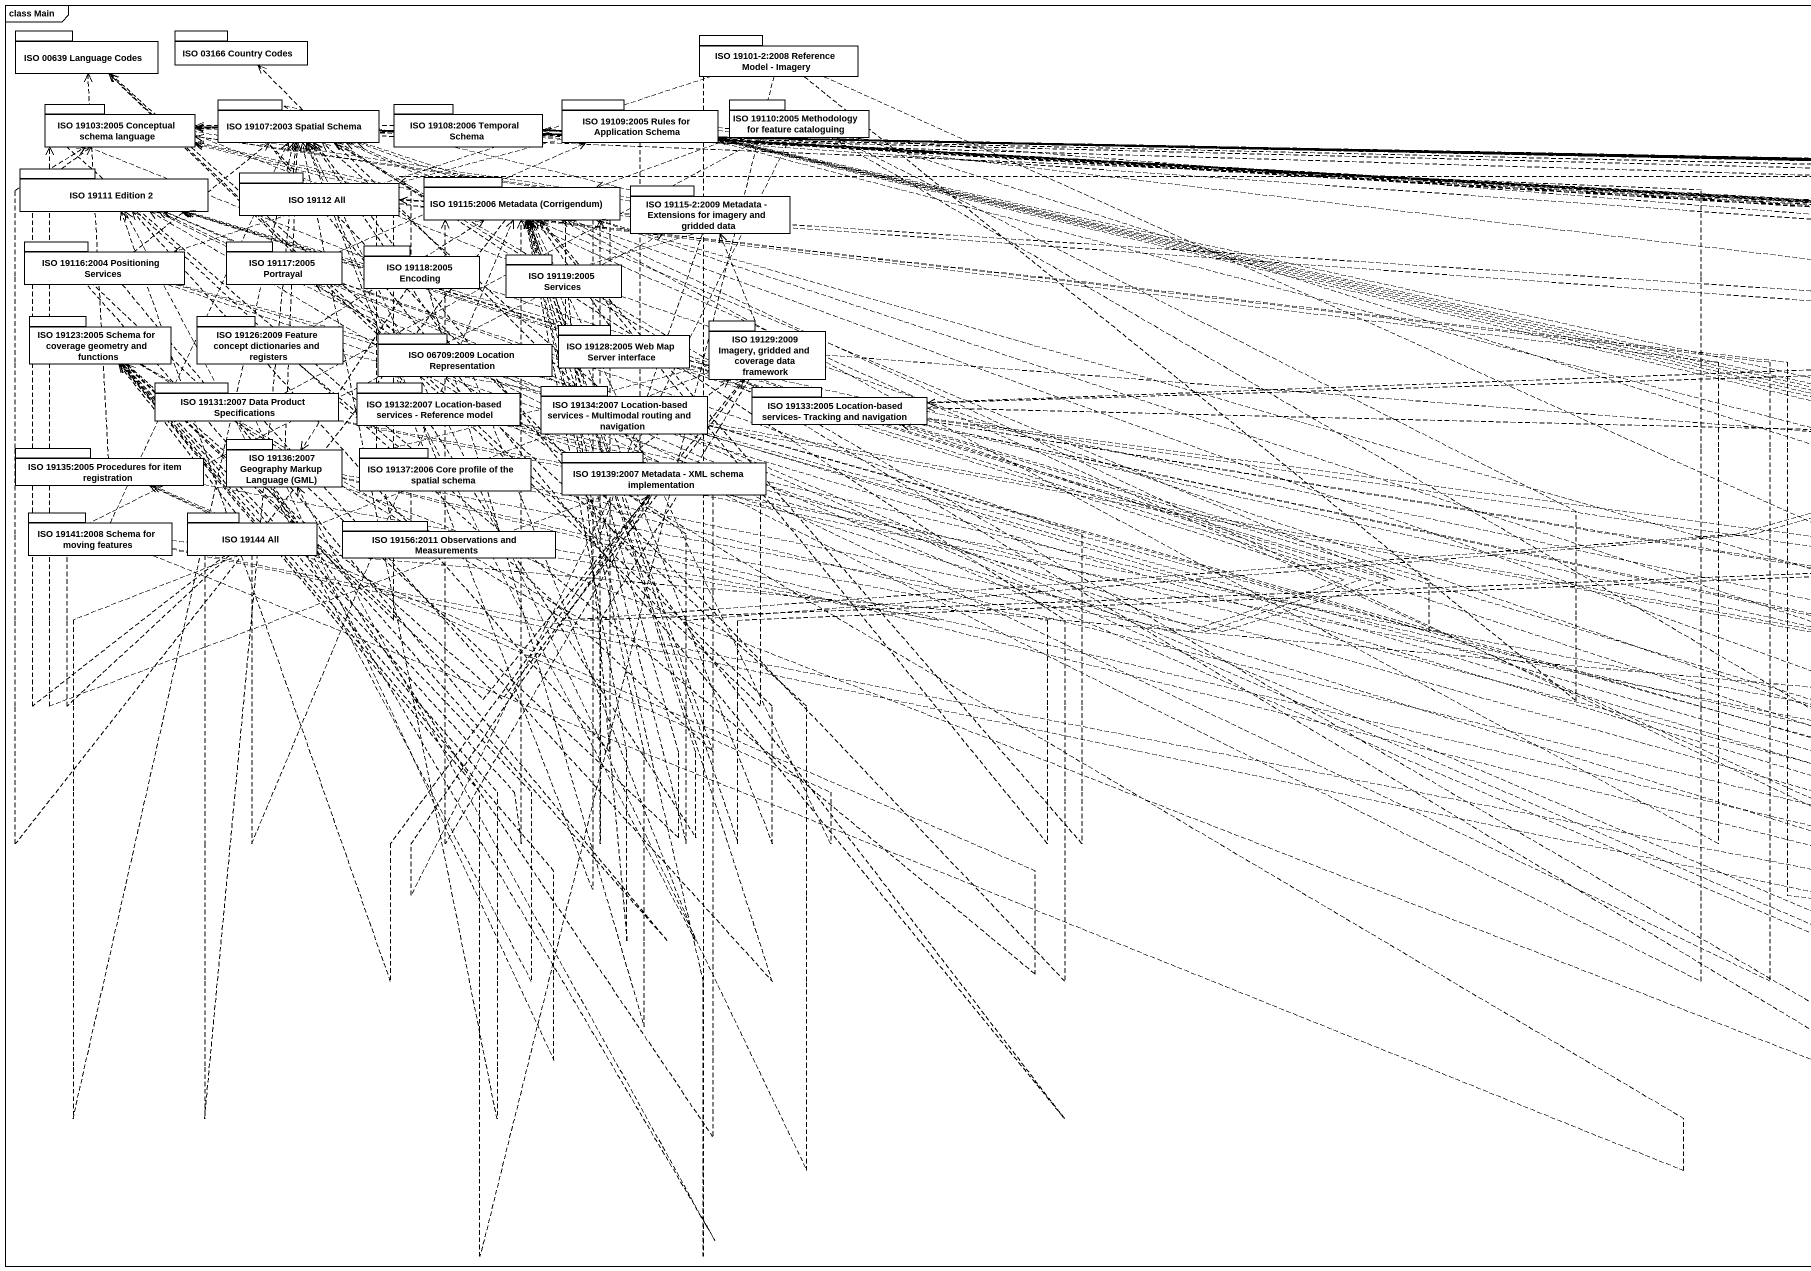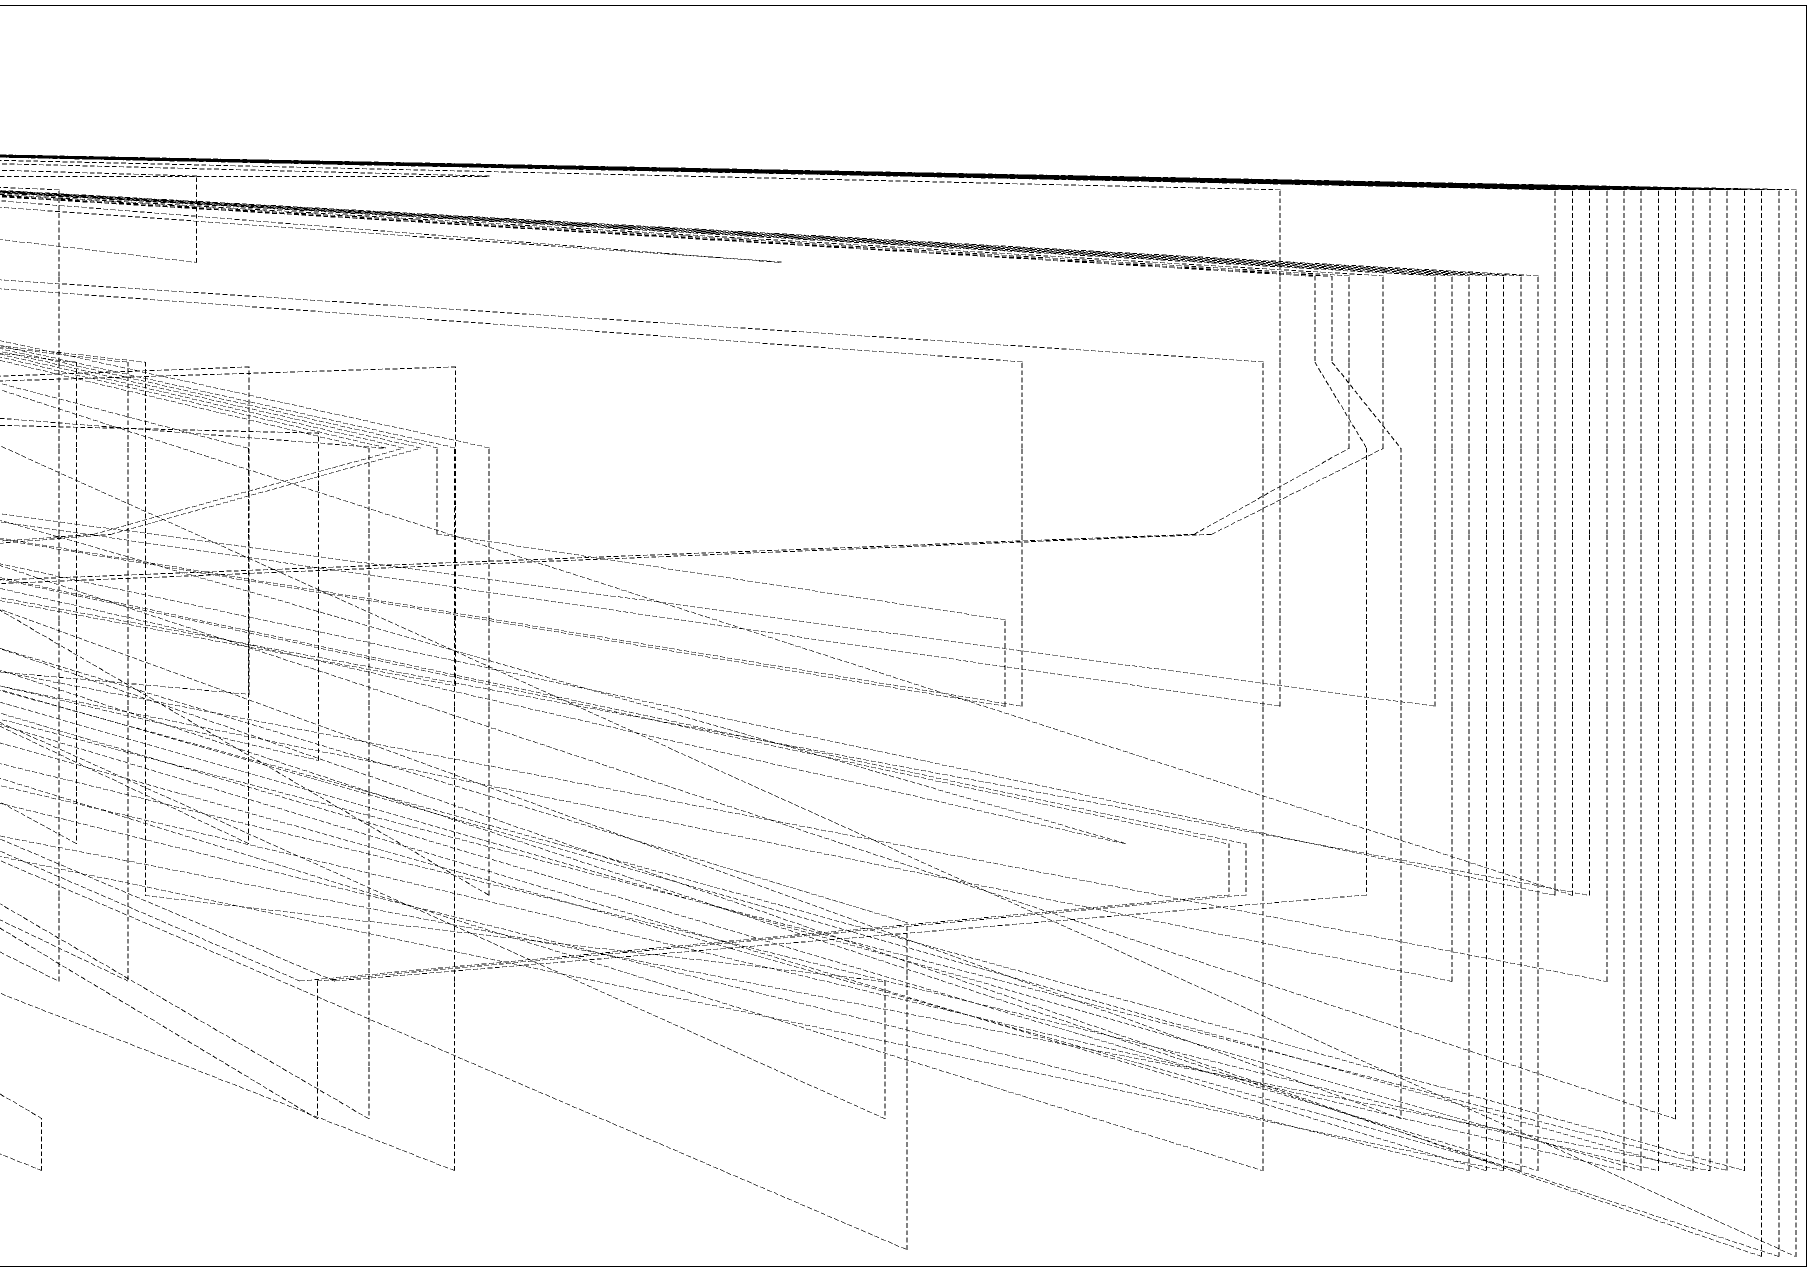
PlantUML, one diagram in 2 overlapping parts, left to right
@startuml
mainframe class Main
package "ISO 00639 Language Codes" as ISO_00639_Language_Codes {
}
package "ISO 03166 Country Codes" as ISO_03166_Country_Codes {
}
package "ISO 19101-2:2008 Reference Model - Imagery" as ISO_19101_2_2008_Reference {
}
package "ISO 19103:2005 Conceptual schema language" as ISO_19103_2005_Conceptual {
}
package "ISO 19107:2003 Spatial Schema" as ISO_19107_2003_Spatial {
}
package "ISO 19108:2006 Temporal Schema" as ISO_19108_2006_Temporal {
}
package "ISO 19109:2005 Rules for Application Schema" as ISO_19109_2005_Rules_for {
}
package "ISO 19110:2005 Methodology for feature cataloguing" as ISO_19110_2005_Methodology {
}
package "ISO 19111 Edition 2" as ISO_19111_Edition_2 {
}
package "ISO 19112 All" as ISO_19112_All {
}
package "ISO 19115:2006 Metadata (Corrigendum)" as ISO_19115_2006_Metadata {
}
package "ISO 19115-2:2009 Metadata - Extensions for imagery and gridded data" as ISO_19115_2_2009_Metadata {
}
package "ISO 19116:2004 Positioning Services" as ISO_19116_2004_Positioning {
}
package "ISO 19117:2005 Portrayal" as ISO_19117_2005_Portrayal {
}
package "ISO 19118:2005 Encoding" as ISO_19118_2005_Encoding {
}
package "ISO 19119:2005 Services" as ISO_19119_2005_Services {
}
package "ISO 19123:2005 Schema for coverage geometry and functions" as ISO_19123_2005_Schema_for {
}
package "ISO 19126:2009 Feature concept dictionaries and registers" as ISO_19126_2009_Feature {
}
package "ISO 06709:2009 Location Representation" as ISO_06709_2009_Location {
}
package "ISO 19128:2005 Web Map Server interface" as ISO_19128_2005_Web_Map {
}
package "ISO 19129:2009 Imagery, gridded and coverage data framework" as ISO_19129_2009_Imagery {
}
package "ISO 19131:2007 Data Product Specifications" as ISO_19131_2007_Data_Product {
}
package "ISO 19132:2007 Location-based services - Reference model" as ISO_19132_2007_Location {
}
package "ISO 19134:2007 Location-based services - Multimodal routing and navigation" as ISO_19134_2007_Location {
}
package "ISO 19133:2005 Location-based services- Tracking and navigation" as ISO_19133_2005_Location {
}
package "ISO 19135:2005 Procedures for item registration" as ISO_19135_2005_Procedures {
}
package "ISO 19136:2007 Geography Markup Language (GML)" as ISO_19136_2007_Geography {
}
package "ISO 19137:2006 Core profile of the spatial schema" as ISO_19137_2006_Core_profile {
}
package "ISO 19139:2007 Metadata - XML schema implementation" as ISO_19139_2007_Metadata_XML {
}
package "ISO 19141:2008 Schema for moving features" as ISO_19141_2008_Schema_for {
}
package "ISO 19144 All" as ISO_19144_All {
}
package "ISO 19156:2011 Observations and Measurements" as ISO_19156_2011_Observations {
}
ISO_19101_2_2008_Reference .left.> ISO_19103_2005_Conceptual
ISO_19101_2_2008_Reference ..> ISO_19110_2005_Methodology
ISO_19101_2_2008_Reference .left.> ISO_19115_2006_Metadata
ISO_19101_2_2008_Reference .left.> ISO_19116_2004_Positioning
ISO_19101_2_2008_Reference .left.> ISO_19123_2005_Schema_for
ISO_19107_2003_Spatial .left.> ISO_19103_2005_Conceptual
ISO_19107_2003_Spatial .left.> ISO_19111_Edition_2
ISO_19108_2006_Temporal .left.> ISO_19103_2005_Conceptual
ISO_19108_2006_Temporal .left.> ISO_19107_2003_Spatial
ISO_19108_2006_Temporal .left.> ISO_19111_Edition_2
ISO_19109_2005_Rules_for .left.> ISO_19103_2005_Conceptual
ISO_19109_2005_Rules_for .left.> ISO_19107_2003_Spatial
ISO_19109_2005_Rules_for .left.> ISO_19108_2006_Temporal
ISO_19109_2005_Rules_for .left.> ISO_19112_All
ISO_19109_2005_Rules_for ..> ISO_19115_2006_Metadata
ISO_19109_2005_Rules_for ..> ISO_19129_2009_Imagery
ISO_19110_2005_Methodology .left.> ISO_19103_2005_Conceptual
ISO_19110_2005_Methodology .left.> ISO_19109_2005_Rules_for
ISO_19110_2005_Methodology .left.> ISO_19115_2006_Metadata
ISO_19110_2005_Methodology ..> ISO_19139_2007_Metadata_XML
ISO_19111_Edition_2 .up.> ISO_19103_2005_Conceptual
ISO_19111_Edition_2 .right.> ISO_19115_2006_Metadata
ISO_19112_All .left.> ISO_19103_2005_Conceptual
ISO_19112_All .up.> ISO_19107_2003_Spatial
ISO_19112_All .left.> ISO_19111_Edition_2
ISO_19112_All .right.> ISO_19115_2006_Metadata
ISO_19115_2006_Metadata .left.> ISO_00639_Language_Codes
ISO_19115_2006_Metadata .left.> ISO_19103_2005_Conceptual
ISO_19115_2006_Metadata .left.> ISO_19107_2003_Spatial
ISO_19115_2006_Metadata .up.> ISO_19108_2006_Temporal
ISO_19115_2006_Metadata .up.> ISO_19109_2005_Rules_for
ISO_19115_2006_Metadata .left.> ISO_19111_Edition_2
ISO_19115_2006_Metadata .left.> ISO_19117_2005_Portrayal
ISO_19115_2_2009_Metadata .left.> ISO_19103_2005_Conceptual
ISO_19115_2_2009_Metadata .left.> ISO_19107_2003_Spatial
ISO_19115_2_2009_Metadata .left.> ISO_19115_2006_Metadata
ISO_19116_2004_Positioning .up.> ISO_19103_2005_Conceptual
ISO_19116_2004_Positioning .up.> ISO_19107_2003_Spatial
ISO_19116_2004_Positioning .right.> ISO_19108_2006_Temporal
ISO_19116_2004_Positioning .up.> ISO_19111_Edition_2
ISO_19116_2004_Positioning .right.> ISO_19115_2006_Metadata
ISO_19117_2005_Portrayal .up.> ISO_19103_2005_Conceptual
ISO_19117_2005_Portrayal .right.> ISO_19109_2005_Rules_for
ISO_19117_2005_Portrayal .right.> ISO_19115_2006_Metadata
ISO_19118_2005_Encoding .left.> ISO_19103_2005_Conceptual
ISO_19118_2005_Encoding .up.> ISO_19115_2006_Metadata
ISO_19118_2005_Encoding ..> ISO_19136_2007_Geography
ISO_19119_2005_Services .left.> ISO_19103_2005_Conceptual
ISO_19119_2005_Services .up.> ISO_19115_2006_Metadata
ISO_19123_2005_Schema_for .up.> ISO_19103_2005_Conceptual
ISO_19123_2005_Schema_for .up.> ISO_19107_2003_Spatial
ISO_19123_2005_Schema_for .right.> ISO_19108_2006_Temporal
ISO_19123_2005_Schema_for .right.> ISO_19109_2005_Rules_for
ISO_19123_2005_Schema_for .up.> ISO_19111_Edition_2
ISO_19123_2005_Schema_for .right.> ISO_19115_2006_Metadata
ISO_19123_2005_Schema_for .right.> ISO_19129_2009_Imagery
ISO_19126_2009_Feature .up.> ISO_19103_2005_Conceptual
ISO_19126_2009_Feature .right.> ISO_19115_2006_Metadata
ISO_19126_2009_Feature ..> ISO_19135_2005_Procedures
ISO_06709_2009_Location .up.> ISO_19103_2005_Conceptual
ISO_06709_2009_Location .up.> ISO_19107_2003_Spatial
ISO_06709_2009_Location .left.> ISO_19111_Edition_2
ISO_06709_2009_Location .up.> ISO_19115_2006_Metadata
ISO_06709_2009_Location .right.> ISO_19133_2005_Location
ISO_19128_2005_Web_Map .left.> ISO_19103_2005_Conceptual
ISO_19128_2005_Web_Map .up.> ISO_19115_2006_Metadata
ISO_19129_2009_Imagery .left.> ISO_19103_2005_Conceptual
ISO_19129_2009_Imagery .left.> ISO_19107_2003_Spatial
ISO_19129_2009_Imagery .up.> ISO_19109_2005_Rules_for
ISO_19129_2009_Imagery .up.> ISO_19115_2006_Metadata
ISO_19129_2009_Imagery .up.> ISO_19115_2_2009_Metadata
ISO_19129_2009_Imagery .left.> ISO_19123_2005_Schema_for
ISO_19131_2007_Data_Product .up.> ISO_19103_2005_Conceptual
ISO_19131_2007_Data_Product .up.> ISO_19108_2006_Temporal
ISO_19131_2007_Data_Product .right.> ISO_19110_2005_Methodology
ISO_19131_2007_Data_Product .up.> ISO_19115_2006_Metadata
ISO_19131_2007_Data_Product .left.> ISO_19123_2005_Schema_for
ISO_19132_2007_Location .up.> ISO_00639_Language_Codes
ISO_19132_2007_Location .up.> ISO_19103_2005_Conceptual
ISO_19132_2007_Location .up.> ISO_19107_2003_Spatial
ISO_19132_2007_Location .up.> ISO_19108_2006_Temporal
ISO_19132_2007_Location .up.> ISO_19112_All
ISO_19132_2007_Location .right.> ISO_19133_2005_Location
ISO_19134_2007_Location .left.> ISO_19103_2005_Conceptual
ISO_19134_2007_Location .up.> ISO_19107_2003_Spatial
ISO_19134_2007_Location .up.> ISO_19108_2006_Temporal
ISO_19134_2007_Location .right.> ISO_19133_2005_Location
ISO_19133_2005_Location .left.> ISO_19103_2005_Conceptual
ISO_19133_2005_Location .left.> ISO_19107_2003_Spatial
ISO_19133_2005_Location .up.> ISO_19108_2006_Temporal
ISO_19133_2005_Location .up.> ISO_19109_2005_Rules_for
ISO_19133_2005_Location .left.> ISO_19111_Edition_2
ISO_19133_2005_Location .left.> ISO_19112_All
ISO_19133_2005_Location .up.> ISO_19115_2006_Metadata
ISO_19135_2005_Procedures .up.> ISO_00639_Language_Codes
ISO_19135_2005_Procedures .up.> ISO_19103_2005_Conceptual
ISO_19135_2005_Procedures .up.> ISO_19115_2006_Metadata
ISO_19136_2007_Geography .up.> ISO_19103_2005_Conceptual
ISO_19136_2007_Geography .up.> ISO_19107_2003_Spatial
ISO_19136_2007_Geography .up.> ISO_19108_2006_Temporal
ISO_19136_2007_Geography .up.> ISO_19109_2005_Rules_for
ISO_19136_2007_Geography .up.> ISO_19111_Edition_2
ISO_19137_2006_Core_profile .up.> ISO_19103_2005_Conceptual
ISO_19137_2006_Core_profile .up.> ISO_19107_2003_Spatial
ISO_19137_2006_Core_profile .up.> ISO_19111_Edition_2
ISO_19139_2007_Metadata_XML .up.> ISO_00639_Language_Codes
ISO_19139_2007_Metadata_XML .up.> ISO_03166_Country_Codes
ISO_19139_2007_Metadata_XML .up.> ISO_19103_2005_Conceptual
ISO_19139_2007_Metadata_XML .left.> ISO_19111_Edition_2
ISO_19139_2007_Metadata_XML .up.> ISO_19115_2006_Metadata
ISO_19139_2007_Metadata_XML .left.> ISO_19136_2007_Geography
ISO_19141_2008_Schema_for .up.> ISO_19103_2005_Conceptual
ISO_19141_2008_Schema_for .up.> ISO_19107_2003_Spatial
ISO_19141_2008_Schema_for .up.> ISO_19108_2006_Temporal
ISO_19141_2008_Schema_for .up.> ISO_19111_Edition_2
ISO_19141_2008_Schema_for .right.> ISO_19133_2005_Location
ISO_19144_All .up.> ISO_19103_2005_Conceptual
ISO_19144_All .up.> ISO_19107_2003_Spatial
ISO_19144_All .up.> ISO_19115_2006_Metadata
ISO_19144_All .up.> ISO_19115_2_2009_Metadata
ISO_19144_All .up.> ISO_19123_2005_Schema_for
ISO_19144_All .left.> ISO_19135_2005_Procedures
@enduml
